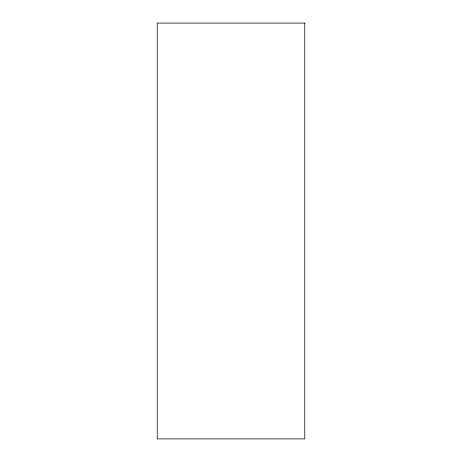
<?xml version="1.0" encoding="UTF-8"?>
<svg xmlns="http://www.w3.org/2000/svg" width="462" height="462" viewBox="0 0 462 462"><rect width="100%" height="100%" fill="white"/><g stroke="black" fill="none" stroke-linecap="round" stroke-linejoin="round"><path stroke-width="0.69" d="M304.77 23.1L157.23 23.1L157.23 438.9L304.77 438.9L304.77 23.1"/></g></svg>
